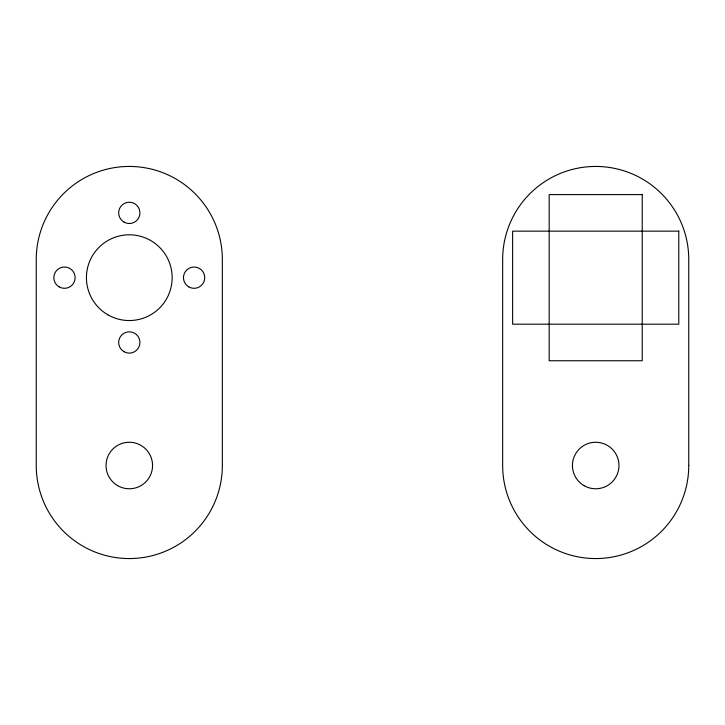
<?xml version="1.0" encoding="UTF-8"?>
<svg xmlns="http://www.w3.org/2000/svg" width="725" height="725" viewBox="0 0 725 725"><rect width="100%" height="100%" fill="white"/><g stroke="black" fill="none" stroke-linecap="round" stroke-linejoin="round"><path stroke-width="1.09" d="M642.223 194.59L549.178 194.59L549.178 360.751L642.223 360.751L642.223 194.59M678.781 231.148L512.629 231.148L512.629 324.193L678.781 324.193L678.781 231.148M688.75 465.513L688.75 259.487A93.045 93.045 0 0 0 595.705 166.442A93.045 93.045 0 0 0 502.661 259.487L502.661 465.513A93.045 93.045 0 0 0 595.705 558.558A93.045 93.045 0 0 0 688.75 465.513M222.339 465.513L222.339 259.487A93.045 93.045 0 0 0 129.295 166.442A93.045 93.045 0 0 0 36.25 259.487L36.25 465.513A93.045 93.045 0 0 0 129.295 558.558A93.045 93.045 0 0 0 222.339 465.513M123.984 222.077A10.63 10.63 0 0 0 139.934 212.869A10.63 10.63 0 0 0 123.984 203.662A10.63 10.63 0 0 0 123.984 222.077M123.984 351.679A10.63 10.63 0 0 0 139.934 342.472A10.63 10.63 0 0 0 123.984 333.264A10.63 10.63 0 0 0 123.984 351.679M107.862 314.795A42.866 42.866 0 0 0 172.16 277.675A42.866 42.866 0 0 0 107.862 240.546A42.866 42.866 0 0 0 107.862 314.795M117.668 485.659A23.263 23.263 0 0 0 152.558 465.513A23.263 23.263 0 0 0 117.668 445.368A23.263 23.263 0 0 0 117.668 485.659M59.178 286.882A10.63 10.63 0 0 0 75.128 277.675A10.63 10.63 0 0 0 59.178 268.458A10.63 10.63 0 0 0 59.178 286.882M188.781 286.882A10.63 10.63 0 0 0 204.731 277.675A10.63 10.63 0 0 0 188.781 268.458A10.63 10.63 0 0 0 188.781 286.882M584.069 485.659A23.263 23.263 0 0 0 618.969 465.513A23.263 23.263 0 0 0 584.069 445.368A23.263 23.263 0 0 0 584.069 485.659"/></g></svg>
